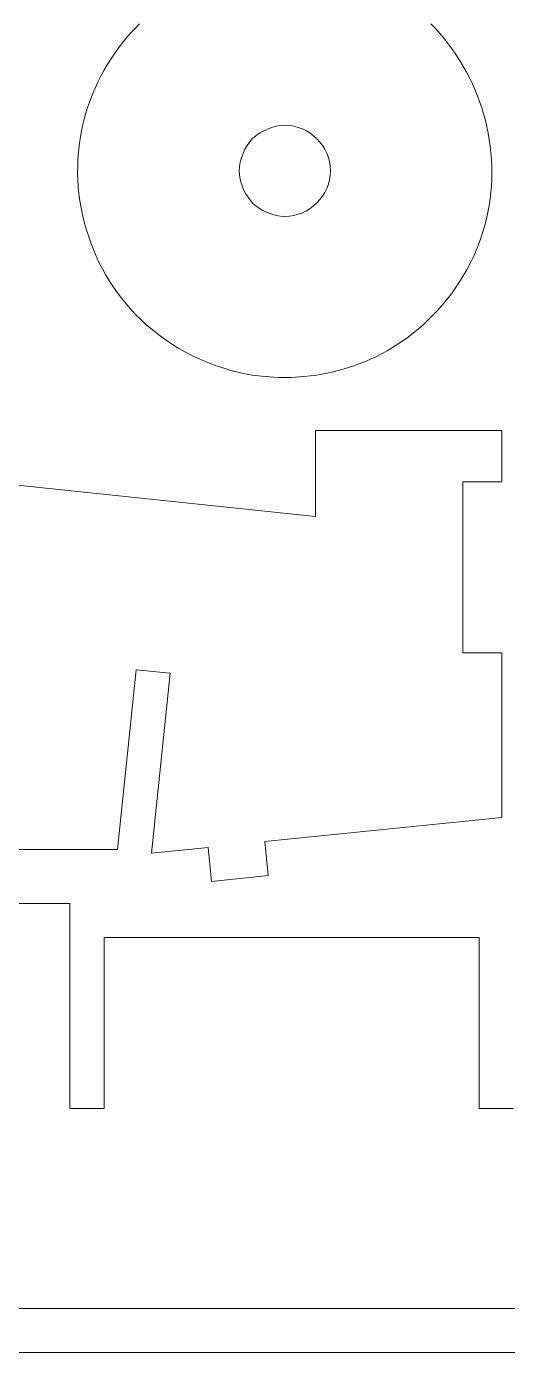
# Model space of a CAD drawing. Header units: centimetres. Extents: x -43.9 to 43.9, y -33.6 to 33.6.
# Drawn here: x -3.22 to 1.05, y -33.57 to -21.8 of the extents above; entities that cross this region are included whole.
import ezdxf

# ---------------------------------------------------------------- set-up
doc = ezdxf.new("R2010")
doc.units = ezdxf.units.CM
doc.header["$MEASUREMENT"] = 0
doc.layers.add('Camada 1', color=7, linetype='Continuous')

msp = doc.modelspace()

# ---------------------------------------------------------------- linework, layer by layer
at = {"layer": 'Camada 1', "color": 3, "lineweight": 9}
for points in [[(-2.2555, -21.81415), (-2.2555, -21.81415), (-2.21478, -21.77259), (-2.21478, -21.77259)], [(0.36892, -21.77414), (0.36892, -21.77414), (0.41005, -21.8167), (0.41005, -21.8167)], [(-2.33297, -21.90092), (-2.33297, -21.90092), (-2.2949, -21.85693), (-2.2949, -21.85693)], [(-2.2949, -21.85693), (-2.2949, -21.85693), (-2.2555, -21.81415), (-2.2555, -21.81415)], [(0.41005, -21.8167), (0.41005, -21.8167), (0.44968, -21.86048), (0.44968, -21.86048)], [(0.44968, -21.86048), (0.44968, -21.86048), (0.48779, -21.90541), (0.48779, -21.90541)], [(-2.43877, -22.0397), (-2.43877, -22.0397), (-2.40494, -21.99234), (-2.40494, -21.99234)], [(-2.40494, -21.99234), (-2.40494, -21.99234), (-2.36966, -21.94607), (-2.36966, -21.94607)], [(-2.36966, -21.94607), (-2.36966, -21.94607), (-2.33297, -21.90092), (-2.33297, -21.90092)], [(0.48779, -21.90541), (0.48779, -21.90541), (0.52437, -21.95147), (0.52437, -21.95147)], [(0.52437, -21.95147), (0.52437, -21.95147), (0.55941, -21.99861), (0.55941, -21.99861)], [(0.55941, -21.99861), (0.55941, -21.99861), (0.59287, -22.04677), (0.59287, -22.04677)], [(-2.50201, -22.13752), (-2.50201, -22.13752), (-2.47114, -22.0881), (-2.47114, -22.0881)], [(-2.47114, -22.0881), (-2.47114, -22.0881), (-2.43877, -22.0397), (-2.43877, -22.0397)], [(0.59287, -22.04677), (0.59287, -22.04677), (0.62476, -22.09591), (0.62476, -22.09591)], [(0.62476, -22.09591), (0.62476, -22.09591), (0.65506, -22.14597), (0.65506, -22.14597)], [(-2.58524, -22.29149), (-2.58524, -22.29149), (-2.55909, -22.23925), (-2.55909, -22.23925)], [(-2.55909, -22.23925), (-2.55909, -22.23925), (-2.53133, -22.18792), (-2.53133, -22.18792)], [(-2.53133, -22.18792), (-2.53133, -22.18792), (-2.50201, -22.13752), (-2.50201, -22.13752)], [(0.65506, -22.14597), (0.65506, -22.14597), (0.68375, -22.19692), (0.68375, -22.19692)], [(0.68375, -22.19692), (0.68375, -22.19692), (0.71081, -22.24871), (0.71081, -22.24871)], [(0.71081, -22.24871), (0.71081, -22.24871), (0.73623, -22.30129), (0.73623, -22.30129)], [(-2.63261, -22.39853), (-2.63261, -22.39853), (-2.60977, -22.3446), (-2.60977, -22.3446)], [(-2.60977, -22.3446), (-2.60977, -22.3446), (-2.58524, -22.29149), (-2.58524, -22.29149)], [(0.73623, -22.30129), (0.73623, -22.30129), (0.75999, -22.35461), (0.75999, -22.35461)], [(0.75999, -22.35461), (0.75999, -22.35461), (0.78208, -22.40863), (0.78208, -22.40863)], [(-2.67318, -22.50875), (-2.67318, -22.50875), (-2.65376, -22.45326), (-2.65376, -22.45326)], [(-2.65376, -22.45326), (-2.65376, -22.45326), (-2.63261, -22.39853), (-2.63261, -22.39853)], [(0.78208, -22.40863), (0.78208, -22.40863), (0.80249, -22.46329), (0.80249, -22.46329)], [(0.80249, -22.46329), (0.80249, -22.46329), (0.82118, -22.51856), (0.82118, -22.51856)], [(-2.70669, -22.62184), (-2.70669, -22.62184), (-2.69083, -22.56494), (-2.69083, -22.56494)], [(-2.69083, -22.56494), (-2.69083, -22.56494), (-2.67318, -22.50875), (-2.67318, -22.50875)], [(0.82118, -22.51856), (0.82118, -22.51856), (0.83816, -22.57438), (0.83816, -22.57438)], [(0.83816, -22.57438), (0.83816, -22.57438), (0.8534, -22.6307), (0.8534, -22.6307)], [(-2.73288, -22.73751), (-2.73288, -22.73751), (-2.72072, -22.67936), (-2.72072, -22.67936)], [(-2.72072, -22.67936), (-2.72072, -22.67936), (-2.70669, -22.62184), (-2.70669, -22.62184)], [(0.8534, -22.6307), (0.8534, -22.6307), (0.86689, -22.68749), (0.86689, -22.68749)], [(0.86689, -22.68749), (0.86689, -22.68749), (0.87862, -22.74469), (0.87862, -22.74469)], [(-2.75149, -22.85546), (-2.75149, -22.85546), (-2.74315, -22.79621), (-2.74315, -22.79621)], [(-2.74315, -22.79621), (-2.74315, -22.79621), (-2.73288, -22.73751), (-2.73288, -22.73751)], [(0.87862, -22.74469), (0.87862, -22.74469), (0.88856, -22.80225), (0.88856, -22.80225)], [(0.88856, -22.80225), (0.88856, -22.80225), (0.89671, -22.86013), (0.89671, -22.86013)], [(-2.76228, -22.9754), (-2.76228, -22.9754), (-2.75788, -22.9152), (-2.75788, -22.9152)], [(-2.75788, -22.9152), (-2.75788, -22.9152), (-2.75149, -22.85546), (-2.75149, -22.85546)], [(0.89671, -22.86013), (0.89671, -22.86013), (0.90304, -22.91829), (0.90304, -22.91829)], [(0.90304, -22.91829), (0.90304, -22.91829), (0.90754, -22.97667), (0.90754, -22.97667)], [(-2.76495, -23.09705), (-2.76495, -23.09705), (-2.76464, -23.03603), (-2.76464, -23.03603)], [(-2.76464, -23.03603), (-2.76464, -23.03603), (-2.76228, -22.9754), (-2.76228, -22.9754)], [(0.90754, -22.97667), (0.90754, -22.97667), (0.91021, -23.03523), (0.91021, -23.03523)], [(0.91021, -23.03523), (0.91021, -23.03523), (0.911, -23.09391), (0.911, -23.09391)], [(-2.76318, -23.15842), (-2.76318, -23.15842), (-2.76495, -23.09705), (-2.76495, -23.09705)], [(-2.75928, -23.2201), (-2.75928, -23.2201), (-2.76318, -23.15842), (-2.76318, -23.15842)], [(0.90992, -23.15267), (0.90992, -23.15267), (0.90696, -23.21148), (0.90696, -23.21148)], [(0.911, -23.09391), (0.911, -23.09391), (0.90992, -23.15267), (0.90992, -23.15267)], [(-2.75323, -23.28206), (-2.75323, -23.28206), (-2.75928, -23.2201), (-2.75928, -23.2201)], [(-2.745, -23.34426), (-2.745, -23.34426), (-2.75323, -23.28206), (-2.75323, -23.28206)], [(0.90208, -23.27027), (0.90208, -23.27027), (0.89527, -23.32899), (0.89527, -23.32899)], [(0.90696, -23.21148), (0.90696, -23.21148), (0.90208, -23.27027), (0.90208, -23.27027)], [(-2.73454, -23.40668), (-2.73454, -23.40668), (-2.745, -23.34426), (-2.745, -23.34426)], [(-2.72183, -23.46925), (-2.72183, -23.46925), (-2.73454, -23.40668), (-2.73454, -23.40668)], [(0.88654, -23.38763), (0.88654, -23.38763), (0.87584, -23.44609), (0.87584, -23.44609)], [(0.89527, -23.32899), (0.89527, -23.32899), (0.88654, -23.38763), (0.88654, -23.38763)], [(-2.70683, -23.53195), (-2.70683, -23.53195), (-2.72183, -23.46925), (-2.72183, -23.46925)], [(-2.68953, -23.59475), (-2.68953, -23.59475), (-2.70683, -23.53195), (-2.70683, -23.53195)], [(0.86318, -23.50437), (0.86318, -23.50437), (0.84853, -23.56239), (0.84853, -23.56239)], [(0.87584, -23.44609), (0.87584, -23.44609), (0.86318, -23.50437), (0.86318, -23.50437)], [(-2.66987, -23.6576), (-2.66987, -23.6576), (-2.68953, -23.59475), (-2.68953, -23.59475)], [(-2.64848, -23.71865), (-2.64848, -23.71865), (-2.66987, -23.6576), (-2.66987, -23.6576)], [(0.83187, -23.62012), (0.83187, -23.62012), (0.81321, -23.67751), (0.81321, -23.67751)], [(0.84853, -23.56239), (0.84853, -23.56239), (0.83187, -23.62012), (0.83187, -23.62012)], [(-2.62516, -23.77851), (-2.62516, -23.77851), (-2.64848, -23.71865), (-2.64848, -23.71865)], [(-2.59997, -23.83715), (-2.59997, -23.83715), (-2.62516, -23.77851), (-2.62516, -23.77851)], [(0.7925, -23.7345), (0.7925, -23.7345), (0.76975, -23.79107), (0.76975, -23.79107)], [(0.81321, -23.67751), (0.81321, -23.67751), (0.7925, -23.7345), (0.7925, -23.7345)], [(-2.57295, -23.89454), (-2.57295, -23.89454), (-2.59997, -23.83715), (-2.59997, -23.83715)], [(-2.5441, -23.95066), (-2.5441, -23.95066), (-2.57295, -23.89454), (-2.57295, -23.89454)], [(0.74494, -23.84714), (0.74494, -23.84714), (0.71805, -23.90269), (0.71805, -23.90269)], [(0.76975, -23.79107), (0.76975, -23.79107), (0.74494, -23.84714), (0.74494, -23.84714)], [(-2.51351, -24.00549), (-2.51351, -24.00549), (-2.5441, -23.95066), (-2.5441, -23.95066)], [(-2.48117, -24.05899), (-2.48117, -24.05899), (-2.51351, -24.00549), (-2.51351, -24.00549)], [(0.65796, -24.01201), (0.65796, -24.01201), (0.62474, -24.06569), (0.62474, -24.06569)], [(0.68906, -23.95766), (0.68906, -23.95766), (0.65796, -24.01201), (0.65796, -24.01201)], [(0.71805, -23.90269), (0.71805, -23.90269), (0.68906, -23.95766), (0.68906, -23.95766)], [(-2.44714, -24.11115), (-2.44714, -24.11115), (-2.48117, -24.05899), (-2.48117, -24.05899)], [(-2.41146, -24.16192), (-2.41146, -24.16192), (-2.44714, -24.11115), (-2.44714, -24.11115)], [(0.58937, -24.11864), (0.58937, -24.11864), (0.55184, -24.17082), (0.55184, -24.17082)], [(0.62474, -24.06569), (0.62474, -24.06569), (0.58937, -24.11864), (0.58937, -24.11864)], [(-2.37416, -24.21131), (-2.37416, -24.21131), (-2.41146, -24.16192), (-2.41146, -24.16192)], [(-2.33527, -24.25928), (-2.33527, -24.25928), (-2.37416, -24.21131), (-2.37416, -24.21131)], [(0.51214, -24.22221), (0.51214, -24.22221), (0.47025, -24.27271), (0.47025, -24.27271)], [(0.55184, -24.17082), (0.55184, -24.17082), (0.51214, -24.22221), (0.51214, -24.22221)], [(-2.29482, -24.30579), (-2.29482, -24.30579), (-2.33527, -24.25928), (-2.33527, -24.25928)], [(-2.25287, -24.35084), (-2.25287, -24.35084), (-2.29482, -24.30579), (-2.29482, -24.30579)], [(-2.20945, -24.39439), (-2.20945, -24.39439), (-2.25287, -24.35084), (-2.25287, -24.35084)], [(0.38576, -24.36493), (0.38576, -24.36493), (0.34439, -24.40597), (0.34439, -24.40597)], [(0.42616, -24.32232), (0.42616, -24.32232), (0.38576, -24.36493), (0.38576, -24.36493)], [(0.47025, -24.27271), (0.47025, -24.27271), (0.42616, -24.32232), (0.42616, -24.32232)], [(-2.16459, -24.43641), (-2.16459, -24.43641), (-2.20945, -24.39439), (-2.20945, -24.39439)], [(-2.11832, -24.47688), (-2.11832, -24.47688), (-2.16459, -24.43641), (-2.16459, -24.43641)], [(-2.07068, -24.51577), (-2.07068, -24.51577), (-2.11832, -24.47688), (-2.11832, -24.47688)], [(0.25884, -24.48334), (0.25884, -24.48334), (0.16971, -24.55443), (0.16971, -24.55443)], [(0.30207, -24.44544), (0.30207, -24.44544), (0.25884, -24.48334), (0.25884, -24.48334)], [(0.34439, -24.40597), (0.34439, -24.40597), (0.30207, -24.44544), (0.30207, -24.44544)], [(-2.02173, -24.55306), (-2.02173, -24.55306), (-2.07068, -24.51577), (-2.07068, -24.51577)], [(-1.97146, -24.58874), (-1.97146, -24.58874), (-2.02173, -24.55306), (-2.02173, -24.55306)], [(-1.91996, -24.62276), (-1.91996, -24.62276), (-1.97146, -24.58874), (-1.97146, -24.58874)], [(0.16971, -24.55443), (0.16971, -24.55443), (0.07722, -24.6192), (0.07722, -24.6192)], [(-1.86723, -24.65511), (-1.86723, -24.65511), (-1.91996, -24.62276), (-1.91996, -24.62276)], [(-1.81331, -24.68575), (-1.81331, -24.68575), (-1.86723, -24.65511), (-1.86723, -24.65511)], [(-1.75825, -24.71467), (-1.75825, -24.71467), (-1.81331, -24.68575), (-1.81331, -24.68575)], [(-1.70208, -24.74183), (-1.70208, -24.74183), (-1.75825, -24.71467), (-1.75825, -24.71467)], [(-0.01841, -24.67762), (-0.01841, -24.67762), (-0.11698, -24.72967), (-0.11698, -24.72967)], [(0.07722, -24.6192), (0.07722, -24.6192), (-0.01841, -24.67762), (-0.01841, -24.67762)], [(-1.64484, -24.76722), (-1.64484, -24.76722), (-1.70208, -24.74183), (-1.70208, -24.74183)], [(-1.58656, -24.7908), (-1.58656, -24.7908), (-1.64484, -24.76722), (-1.64484, -24.76722)], [(-1.52728, -24.81256), (-1.52728, -24.81256), (-1.58656, -24.7908), (-1.58656, -24.7908)], [(-1.46703, -24.83245), (-1.46703, -24.83245), (-1.52728, -24.81256), (-1.52728, -24.81256)], [(-1.40585, -24.85048), (-1.40585, -24.85048), (-1.46703, -24.83245), (-1.46703, -24.83245)], [(-0.32205, -24.81453), (-0.32205, -24.81453), (-0.42814, -24.84727), (-0.42814, -24.84727)], [(-0.21826, -24.77532), (-0.21826, -24.77532), (-0.32205, -24.81453), (-0.32205, -24.81453)], [(-0.11698, -24.72967), (-0.11698, -24.72967), (-0.21826, -24.77532), (-0.21826, -24.77532)], [(-1.3438, -24.86661), (-1.3438, -24.86661), (-1.40585, -24.85048), (-1.40585, -24.85048)], [(-1.28087, -24.88079), (-1.28087, -24.88079), (-1.3438, -24.86661), (-1.3438, -24.86661)], [(-1.21713, -24.89302), (-1.21713, -24.89302), (-1.28087, -24.88079), (-1.28087, -24.88079)], [(-1.10094, -24.90635), (-1.10094, -24.90635), (-1.21713, -24.89302), (-1.21713, -24.89302)], [(-0.98555, -24.913), (-0.98555, -24.913), (-1.10094, -24.90635), (-1.10094, -24.90635)], [(-0.87118, -24.91302), (-0.87118, -24.91302), (-0.98555, -24.913), (-0.98555, -24.913)], [(-0.75804, -24.90642), (-0.75804, -24.90642), (-0.87118, -24.91302), (-0.87118, -24.91302)], [(-0.64635, -24.89325), (-0.64635, -24.89325), (-0.75804, -24.90642), (-0.75804, -24.90642)], [(-0.53631, -24.87352), (-0.53631, -24.87352), (-0.64635, -24.89325), (-0.64635, -24.89325)], [(-0.42814, -24.84727), (-0.42814, -24.84727), (-0.53631, -24.87352), (-0.53631, -24.87352)], [(0.99876, -25.38603), (0.99876, -25.38603), (-0.65261, -25.38603), (-0.65261, -25.38603)], [(-0.65261, -25.38603), (-0.65261, -25.38603), (-0.65261, -26.14864), (-0.65261, -26.14864)], [(0.99876, -25.84051), (0.99876, -25.84051), (0.99876, -25.38603), (0.99876, -25.38603)], [(-0.65261, -26.14864), (-0.65261, -26.14864), (-3.49934, -25.84966), (-3.49934, -25.84966)], [(0.65485, -27.35775), (0.65485, -27.35775), (0.65485, -25.84051), (0.65485, -25.84051)], [(0.65485, -25.84051), (0.65485, -25.84051), (0.99876, -25.84051), (0.99876, -25.84051)], [(0.99876, -27.35775), (0.99876, -27.35775), (0.65485, -27.35775), (0.65485, -27.35775)], [(0.99876, -28.82111), (0.99876, -28.82111), (0.99876, -27.35775), (0.99876, -27.35775)], [(-2.41169, -29.10535), (-2.41169, -29.10535), (-2.24674, -27.50921), (-2.24674, -27.50921)], [(-2.24674, -27.50921), (-2.24674, -27.50921), (-1.94491, -27.5404), (-1.94491, -27.5404)], [(-1.94491, -27.5404), (-1.94491, -27.5404), (-2.10985, -29.13655), (-2.10985, -29.13655)], [(-1.10353, -29.03443), (-1.10353, -29.03443), (0.99876, -28.82111), (0.99876, -28.82111)], [(-1.07289, -29.33633), (-1.07289, -29.33633), (-1.10353, -29.03443), (-1.10353, -29.03443)], [(-6.33834, -29.10535), (-6.33834, -29.10535), (-2.41169, -29.10535), (-2.41169, -29.10535)], [(-2.10985, -29.13655), (-2.10985, -29.13655), (-1.60669, -29.08549), (-1.60669, -29.08549)], [(-1.60669, -29.08549), (-1.60669, -29.08549), (-1.57606, -29.38738), (-1.57606, -29.38738)], [(-1.57606, -29.38738), (-1.57606, -29.38738), (-1.07289, -29.33633), (-1.07289, -29.33633)], [(-2.83395, -29.58283), (-2.83395, -29.58283), (-4.35119, -29.58283), (-4.35119, -29.58283)], [(-2.83395, -31.4035), (-2.83395, -31.4035), (-2.83395, -29.58283), (-2.83395, -29.58283)], [(0.79748, -29.88625), (0.79748, -29.88625), (-2.5305, -29.88625), (-2.5305, -29.88625)], [(-2.5305, -29.88625), (-2.5305, -29.88625), (-2.5305, -31.4035), (-2.5305, -31.4035)], [(0.79748, -31.4035), (0.79748, -31.4035), (0.79748, -29.88625), (0.79748, -29.88625)], [(-2.5305, -31.4035), (-2.5305, -31.4035), (-2.83395, -31.4035), (-2.83395, -31.4035)], [(1.10093, -31.4035), (1.10093, -31.4035), (0.79748, -31.4035), (0.79748, -31.4035)], [(-5.64714, -33.17993), (-5.64714, -33.17993), (3.91385, -33.17993), (3.91385, -33.17993)]]:
    msp.add_open_spline(points, degree=3, dxfattribs=at)
at = {"layer": 'Camada 1', "lineweight": 9}
for points in [[(-1.07971, -22.70822), (-1.07971, -22.70822), (-1.11703, -22.72556), (-1.11703, -22.72556)], [(-1.04106, -22.69408), (-1.04106, -22.69408), (-1.07971, -22.70822), (-1.07971, -22.70822)], [(-1.00198, -22.68354), (-1.00198, -22.68354), (-1.04106, -22.69408), (-1.04106, -22.69408)], [(-0.96333, -22.67695), (-0.96333, -22.67695), (-1.00198, -22.68354), (-1.00198, -22.68354)], [(-0.92601, -22.67466), (-0.92601, -22.67466), (-0.96333, -22.67695), (-0.96333, -22.67695)], [(-0.88532, -22.67679), (-0.88532, -22.67679), (-0.92601, -22.67466), (-0.92601, -22.67466)], [(-0.84565, -22.68305), (-0.84565, -22.68305), (-0.88532, -22.67679), (-0.88532, -22.67679)], [(-0.80722, -22.6932), (-0.80722, -22.6932), (-0.84565, -22.68305), (-0.84565, -22.68305)], [(-0.77025, -22.70703), (-0.77025, -22.70703), (-0.80722, -22.6932), (-0.80722, -22.6932)], [(-0.73498, -22.72432), (-0.73498, -22.72432), (-0.77025, -22.70703), (-0.77025, -22.70703)], [(-1.23687, -22.82115), (-1.23687, -22.82115), (-1.25953, -22.85315), (-1.25953, -22.85315)], [(-1.2121, -22.79316), (-1.2121, -22.79316), (-1.23687, -22.82115), (-1.23687, -22.82115)], [(-1.18411, -22.7684), (-1.18411, -22.7684), (-1.2121, -22.79316), (-1.2121, -22.79316)], [(-1.15212, -22.74574), (-1.15212, -22.74574), (-1.18411, -22.7684), (-1.18411, -22.7684)], [(-1.11703, -22.72556), (-1.11703, -22.72556), (-1.15212, -22.74574), (-1.15212, -22.74574)], [(-0.7016, -22.74484), (-0.7016, -22.74484), (-0.73498, -22.72432), (-0.73498, -22.72432)], [(-0.67035, -22.76837), (-0.67035, -22.76837), (-0.7016, -22.74484), (-0.7016, -22.74484)], [(-0.64146, -22.7947), (-0.64146, -22.7947), (-0.67035, -22.76837), (-0.67035, -22.76837)], [(-0.61513, -22.8236), (-0.61513, -22.8236), (-0.64146, -22.7947), (-0.64146, -22.7947)], [(-0.5916, -22.85484), (-0.5916, -22.85484), (-0.61513, -22.8236), (-0.61513, -22.8236)], [(-1.29705, -22.92556), (-1.29705, -22.92556), (-1.31118, -22.9642), (-1.31118, -22.9642)], [(-1.27971, -22.88824), (-1.27971, -22.88824), (-1.29705, -22.92556), (-1.29705, -22.92556)], [(-1.25953, -22.85315), (-1.25953, -22.85315), (-1.27971, -22.88824), (-1.27971, -22.88824)], [(-0.57107, -22.88822), (-0.57107, -22.88822), (-0.5916, -22.85484), (-0.5916, -22.85484)], [(-0.55379, -22.92349), (-0.55379, -22.92349), (-0.57107, -22.88822), (-0.57107, -22.88822)], [(-0.53995, -22.96046), (-0.53995, -22.96046), (-0.55379, -22.92349), (-0.55379, -22.92349)], [(-1.32833, -23.04194), (-1.32833, -23.04194), (-1.3306, -23.07925), (-1.3306, -23.07925)], [(-1.32172, -23.00329), (-1.32172, -23.00329), (-1.32833, -23.04194), (-1.32833, -23.04194)], [(-1.31118, -22.9642), (-1.31118, -22.9642), (-1.32172, -23.00329), (-1.32172, -23.00329)], [(-0.5298, -22.99889), (-0.5298, -22.99889), (-0.53995, -22.96046), (-0.53995, -22.96046)], [(-0.52355, -23.03856), (-0.52355, -23.03856), (-0.5298, -22.99889), (-0.5298, -22.99889)], [(-0.52141, -23.07925), (-0.52141, -23.07925), (-0.52355, -23.03856), (-0.52355, -23.03856)], [(-1.3306, -23.07925), (-1.3306, -23.07925), (-1.32426, -23.14094), (-1.32426, -23.14094)], [(-1.32426, -23.14094), (-1.32426, -23.14094), (-1.31403, -23.18625), (-1.31403, -23.18625)], [(-1.31403, -23.18625), (-1.31403, -23.18625), (-1.29855, -23.22864), (-1.29855, -23.22864)], [(-0.53995, -23.19805), (-0.53995, -23.19805), (-0.5298, -23.15962), (-0.5298, -23.15962)], [(-0.5298, -23.15962), (-0.5298, -23.15962), (-0.52355, -23.11995), (-0.52355, -23.11995)], [(-0.52355, -23.11995), (-0.52355, -23.11995), (-0.52141, -23.07925), (-0.52141, -23.07925)], [(-1.29855, -23.22864), (-1.29855, -23.22864), (-1.27639, -23.28155), (-1.27639, -23.28155)], [(-1.27639, -23.28155), (-1.27639, -23.28155), (-1.2121, -23.36535), (-1.2121, -23.36535)], [(-0.61513, -23.33492), (-0.61513, -23.33492), (-0.5916, -23.30367), (-0.5916, -23.30367)], [(-0.5916, -23.30367), (-0.5916, -23.30367), (-0.57107, -23.27029), (-0.57107, -23.27029)], [(-0.57107, -23.27029), (-0.57107, -23.27029), (-0.55379, -23.23501), (-0.55379, -23.23501)], [(-0.55379, -23.23501), (-0.55379, -23.23501), (-0.53995, -23.19805), (-0.53995, -23.19805)], [(-1.2121, -23.36535), (-1.2121, -23.36535), (-1.18411, -23.39011), (-1.18411, -23.39011)], [(-1.18411, -23.39011), (-1.18411, -23.39011), (-1.15211, -23.41278), (-1.15211, -23.41278)], [(-1.15211, -23.41278), (-1.15211, -23.41278), (-1.11702, -23.43297), (-1.11702, -23.43297)], [(-0.73498, -23.43419), (-0.73498, -23.43419), (-0.7016, -23.41368), (-0.7016, -23.41368)], [(-0.7016, -23.41368), (-0.7016, -23.41368), (-0.67035, -23.39014), (-0.67035, -23.39014)], [(-0.67035, -23.39014), (-0.67035, -23.39014), (-0.64146, -23.36381), (-0.64146, -23.36381)], [(-0.64146, -23.36381), (-0.64146, -23.36381), (-0.61513, -23.33492), (-0.61513, -23.33492)], [(-1.11702, -23.43297), (-1.11702, -23.43297), (-1.0797, -23.4503), (-1.0797, -23.4503)], [(-1.0797, -23.4503), (-1.0797, -23.4503), (-1.04105, -23.46443), (-1.04105, -23.46443)], [(-1.04105, -23.46443), (-1.04105, -23.46443), (-1.00196, -23.47497), (-1.00196, -23.47497)], [(-1.00196, -23.47497), (-1.00196, -23.47497), (-0.96332, -23.48156), (-0.96332, -23.48156)], [(-0.96332, -23.48156), (-0.96332, -23.48156), (-0.92601, -23.48385), (-0.92601, -23.48385)], [(-0.92601, -23.48385), (-0.92601, -23.48385), (-0.88532, -23.48172), (-0.88532, -23.48172)], [(-0.88532, -23.48172), (-0.88532, -23.48172), (-0.84565, -23.47546), (-0.84565, -23.47546)], [(-0.84565, -23.47546), (-0.84565, -23.47546), (-0.80722, -23.46531), (-0.80722, -23.46531)], [(-0.80722, -23.46531), (-0.80722, -23.46531), (-0.77025, -23.45148), (-0.77025, -23.45148)], [(-0.77025, -23.45148), (-0.77025, -23.45148), (-0.73498, -23.43419), (-0.73498, -23.43419)]]:
    msp.add_open_spline(points, degree=3, dxfattribs=at)
at = {"layer": 'Camada 1', "color": 4, "lineweight": 9}
msp.add_open_spline([(-25.07839, -33.57024), (-25.07839, -33.57024), (43.9416, -33.57024), (43.9416, -33.57024)], degree=3, dxfattribs=at)

doc.saveas('drawing.dxf')
